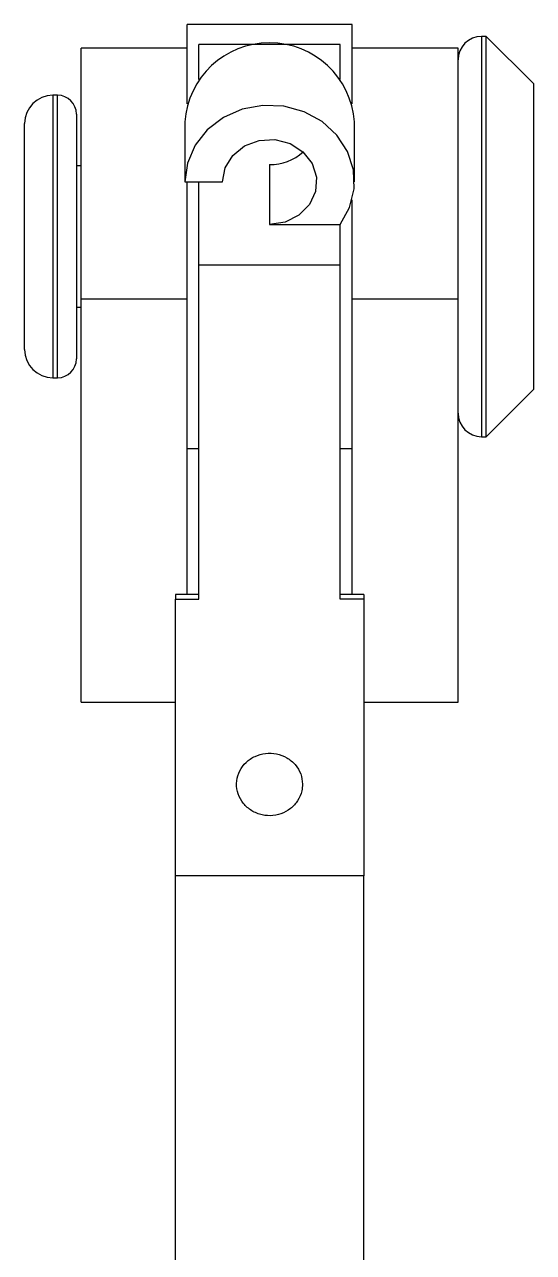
# Model space of a CAD drawing. Header units: millimetres. Extents: x 15 to 1184, y 5 to 836.
# Drawn here: x 450.6 to 472.2, y 538.4 to 590.5 of the extents above; entities that cross this region are included whole.
import ezdxf

# ---------------------------------------------------------------- set-up
doc = ezdxf.new("R2010")
doc.units = ezdxf.units.MM
doc.layers.get('0').update_dxf_attribs({"lineweight": 18})

msp = doc.modelspace()

# ---------------------------------------------------------------- linework, layer by layer
at = {"color": 7, "linetype": 'Continuous', "lineweight": 25}
for p, q in [((464.469, 590.515), (457.469, 590.515)), ((457.469, 587.143), (457.469, 590.515)), ((464.469, 587.143), (464.469, 590.515)), ((470.169, 590.015), (469.969, 590.015)), ((469.969, 590.015), (469.969, 573.541)), ((472.169, 588.015), (470.169, 590.015)), ((470.169, 573.541), (470.169, 590.015)), ((457.469, 589.515), (452.969, 589.515)), ((452.969, 578.853), (452.969, 589.515)), ((463.969, 589.664), (457.969, 589.664)), ((457.969, 588.182), (457.969, 589.664)), ((463.969, 588.182), (463.969, 589.664)), ((468.969, 589.515), (464.469, 589.515)), ((468.969, 578.853), (468.969, 589.515)), ((472.169, 588.015), (472.169, 575.418)), ((451.969, 587.515), (451.769, 587.515)), ((451.769, 587.515), (451.769, 575.887)), ((451.969, 575.887), (451.969, 587.515)), ((452.769, 586.715), (452.769, 576.637)), ((450.569, 577.012), (450.569, 586.315)), ((457.369, 586.38), (457.369, 583.833)), ((464.569, 583.833), (464.569, 586.38)), ((452.969, 584.515), (452.769, 584.515)), ((460.969, 584.57), (460.969, 582.022)), ((457.369, 583.833), (458.969, 583.833)), ((457.469, 574.965), (457.469, 583.833)), ((457.969, 580.31), (457.969, 583.833)), ((464.469, 574.965), (464.469, 583.07)), ((460.969, 582.022), (463.963, 582.022)), ((463.969, 580.31), (463.969, 582.031)), ((457.969, 580.31), (463.969, 580.31)), ((457.969, 566.114), (457.969, 580.31)), ((463.969, 566.114), (463.969, 580.31)), ((452.969, 561.744), (452.969, 578.853)), ((457.469, 578.853), (452.969, 578.853)), ((468.969, 578.853), (464.469, 578.853)), ((468.969, 561.744), (468.969, 578.853)), ((452.769, 578.515), (452.969, 578.515)), ((450.569, 576.715), (450.569, 577.012)), ((452.769, 576.637), (452.769, 576.315)), ((451.769, 575.887), (451.769, 575.515)), ((451.969, 575.515), (451.969, 575.887)), ((451.769, 575.515), (451.969, 575.515)), ((472.169, 575.418), (472.169, 575.015)), ((457.469, 566.313), (457.469, 574.965)), ((464.469, 566.313), (464.469, 574.965)), ((470.169, 573.015), (472.169, 575.015)), ((469.969, 573.541), (469.969, 573.015)), ((470.169, 573.015), (470.169, 573.541)), ((457.469, 572.515), (457.969, 572.515)), ((463.969, 572.515), (464.469, 572.515)), ((469.969, 573.015), (470.169, 573.015)), ((457.969, 566.313), (456.969, 566.313)), ((456.969, 566.313), (456.969, 566.114)), ((464.969, 566.313), (463.969, 566.313)), ((464.969, 566.313), (464.969, 566.114)), ((456.969, 566.114), (457.969, 566.114)), ((456.969, 554.364), (456.969, 566.114)), ((464.969, 566.114), (463.969, 566.114)), ((464.969, 566.114), (464.969, 554.364)), ((452.969, 561.744), (456.969, 561.744)), ((464.969, 561.744), (468.969, 561.744)), ((464.969, 554.364), (456.969, 554.364)), ((456.969, 528.996), (456.969, 554.364)), ((464.969, 534.717), (464.969, 554.364))]:
    msp.add_line(p, q, dxfattribs=at)
for points in [[(463.963, 582.022), (464.363, 582.745), (464.554, 583.535), (464.525, 584.343), (464.277, 585.12), (463.825, 585.817), (463.198, 586.393), (462.433, 586.811), (461.579, 587.046), (460.687, 587.083), (459.812, 586.92), (459.008, 586.567), (458.326, 586.046), (457.805, 585.388), (457.48, 584.636), (457.369, 583.833)], [(458.969, 583.833), (459.081, 584.431), (459.406, 584.962), (459.905, 585.366), (460.524, 585.599), (461.193, 585.633), (461.837, 585.465), (462.383, 585.114), (462.771, 584.619), (462.957, 584.036), (462.919, 583.43), (462.663, 582.87), (462.216, 582.417), (461.63, 582.124), (460.969, 582.022)]]:
    msp.add_lwpolyline(points, dxfattribs=at)
for centre, radius, start, end in [((460.969, 586.132), 3.609, 3.9531, 176.0469), ((469.969, 589.015), 1, 90, 180), ((451.769, 586.315), 1.2, 90, 180), ((451.969, 586.715), 0.8, 0, 90), ((460.991, 586.663), 2.093, 269.4105, 311.9877), ((451.769, 576.715), 1.2, 180, 270), ((451.969, 576.315), 0.8, 270, 0), ((469.969, 574.015), 1, 180, 270)]:
    msp.add_arc(centre, radius, start, end, dxfattribs=at)
msp.add_open_spline([(462.369, 558.259), (462.354, 558.408), (462.322, 558.708), (462.077, 559.104), (461.717, 559.401), (461.271, 559.567), (460.794, 559.587), (460.339, 559.46), (459.953, 559.201), (459.68, 558.836), (459.55, 558.403), (459.58, 557.948), (459.769, 557.522), (460.098, 557.18), (460.525, 556.962), (460.997, 556.895), (461.462, 556.98), (461.871, 557.205), (462.182, 557.545), (462.346, 557.917), (462.363, 558.162), (462.369, 558.259)], degree=3, knots=[0, 0, 0, 0, 0.464825, 0.929787, 1.391254, 1.848258, 2.302317, 2.755219, 3.2087, 3.664505, 4.124269, 4.588802, 5.056896, 5.524685, 5.987119, 6.441513, 6.890144, 7.338981, 7.79369, 8.256205, 8.555198, 8.555198, 8.555198, 8.555198], dxfattribs=at)

doc.saveas('drawing.dxf')
